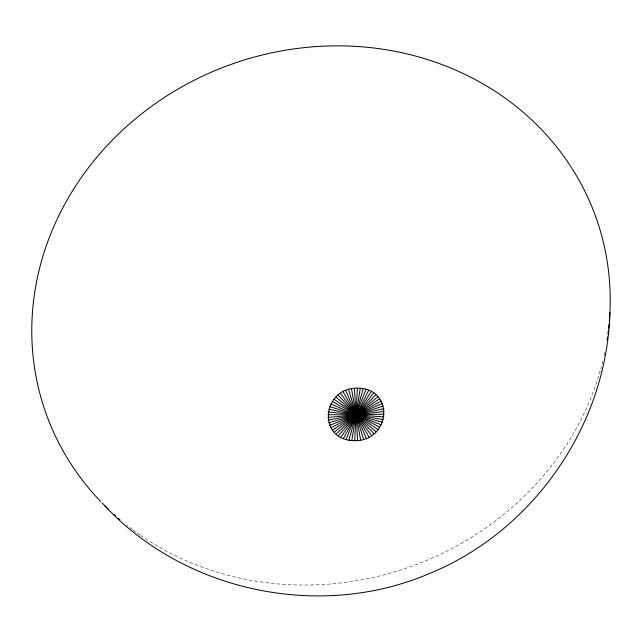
<?xml version="1.0" encoding="UTF-8"?>
<svg xmlns="http://www.w3.org/2000/svg" width="642" height="642" viewBox="0 0 642 642"><rect width="100%" height="100%" fill="white"/><g stroke="black" fill="none" stroke-linecap="round" stroke-linejoin="round"><path stroke-width="0.48" stroke-dasharray="3.21 2.41" d="M604.748 352.482A291.917 266.679 -19.5 0 1 604.13 355.379M602.782 361.149A291.917 266.679 -19.5 0 1 600.784 368.797M600.246 370.707A291.917 266.679 -19.5 0 1 141.088 535.749M140.277 535.187A291.917 266.679 -19.5 0 1 133.038 529.995M132.244 529.409A291.917 266.679 -19.5 0 1 126.763 525.188"/><path stroke-width="0.96" d="M357.353 388.153L354.729 440.677C316.675 440.701 321.979 387.455 357.353 388.153C395.408 388.129 390.111 441.375 354.729 440.677M609.9 312.686C606.891 425.028 533.446 531.135 429.378 573.563C320.623 620.164 185.554 592.133 104.694 505.727M360.29 388.266L351.792 440.556M363.179 388.667L348.911 440.155M365.988 389.357L346.094 439.473M368.693 390.312L356.23 414.941L343.398 438.51M371.253 391.54L356.23 414.941L340.838 437.29M373.644 393.008L356.23 414.941L338.438 435.814M375.851 394.718L356.23 414.941L336.239 434.104M377.833 396.644L356.23 414.941L334.249 432.186M379.582 398.762L356.23 414.941L332.508 430.068M381.067 401.049L356.23 414.941L331.015 427.773M382.287 403.489L356.23 414.941L329.803 425.341M383.21 406.041L356.23 414.941L328.873 422.781M383.844 408.689L356.23 414.941L328.247 420.133M384.165 411.402L356.23 414.941L327.918 417.428M384.181 414.146L356.23 414.941L327.901 414.684M383.892 416.891L356.23 414.941L328.19 411.939M383.298 419.611L356.23 414.941L328.792 409.219M382.399 422.267L356.23 414.941L329.683 406.555M381.22 424.852L356.23 414.941L330.871 403.978M379.759 427.307L332.331 401.515M378.034 429.626L334.049 399.196M376.076 431.785L336.007 397.045M373.893 433.751L338.19 395.079M371.517 435.501L340.565 393.329M368.973 437.017L343.109 391.805M366.285 438.293L345.797 390.537M348.598 389.517L363.492 439.305M351.479 388.779L360.611 440.043M354.408 388.322L357.674 440.5M100.617 501.458A291.917 266.679 -19.5 0 1 232.043 64.048A291.917 266.679 -19.5 0 1 609.306 321.441M609.041 324.37A291.917 266.679 -19.5 0 1 608.64 328.263M608.415 330.205A291.917 266.679 -19.5 0 1 607.918 334.097M607.509 337.01A291.917 266.679 -19.5 0 1 607.059 339.915M119.902 519.571A291.917 266.679 -19.5 0 1 118.409 518.295M115.448 515.711A291.917 266.679 -19.5 0 1 113.987 514.403M108.233 509.066A291.917 266.679 -19.5 0 1 101.982 502.863"/></g></svg>
